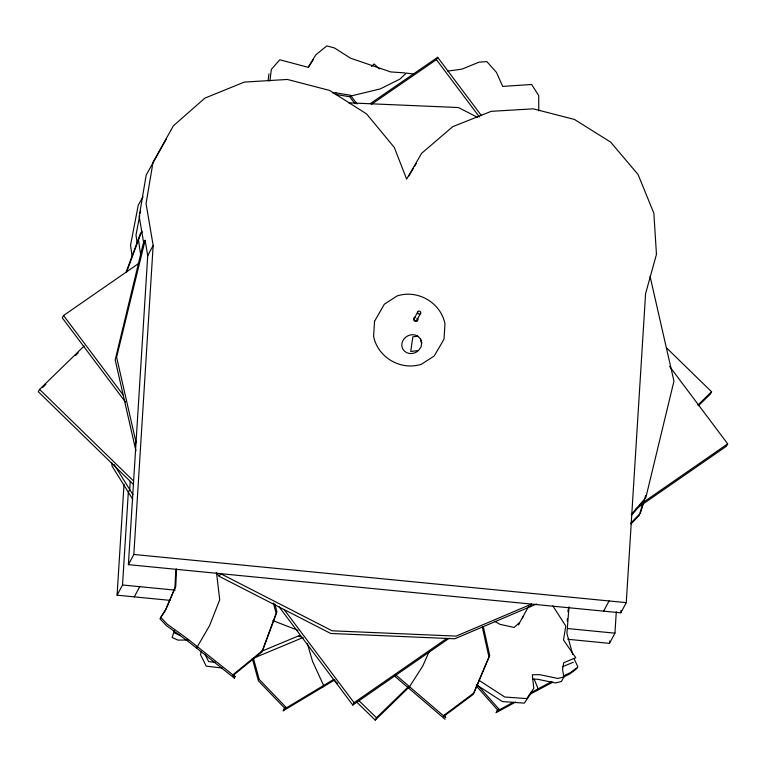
<?xml version="1.0" encoding="UTF-8"?>
<svg xmlns="http://www.w3.org/2000/svg" width="766" height="766" viewBox="0 0 766 766"><rect width="100%" height="100%" fill="white"/><g stroke="black" fill="none" stroke-linecap="round" stroke-linejoin="round"><path stroke-width="1.15" d="M175.816 569.272L174.954 587.867L165.236 610.607L159.96 618.784L166.414 625.621L186.99 640.491L234.588 678.322L232.692 675.803M176.553 568.966L175.749 586.392L166.021 609.133L160.745 617.31L167.208 624.146L187.775 639.016L235.382 676.847L233.486 674.319L262.642 650.506L276.928 611.89L274.774 603.819M170.004 600.362L117.083 595.182L124.025 484.227M117.083 595.182L122.522 584.994L128.324 492.232L129.741 489.57L130.258 481.354M128.391 564.647L133.83 554.46L153.162 245.455L146.057 203.593L153.037 162.258L173.365 125.816L204.895 98.115L244.297 82.096L287.403 79.453L329.658 90.445L366.588 113.933L394.289 147.426L406.641 179.139L421.635 153.305L452.716 126.677L491.255 111.329L533.289 108.839L574.5 119.467L610.665 142.131L638.049 174.485L653.858 213.216L656.462 254.341L645.585 293.637L626.262 602.641L620.824 612.829L128.391 564.647L147.723 255.643L145.119 240.313L116.604 357.234L136.042 442.461L134.615 445.113M415.364 317.086A2.097 2.001 28.1 0 0 414.32 320.533L415.124 321.002A2.097 2.001 28.1 0 0 417.623 318.397M567.826 639.284L609.506 643.363L609.659 640.979M609.506 643.363L614.945 633.176L616.285 611.823M620.824 612.829L620.967 610.445M567.223 621.073L567.405 618.756M567.951 611.804L568.133 609.487M569.014 606.854L566.917 633.501L572.767 654.528M268.062 80.851L268.952 73.89M269.881 80.966L271.365 69.361L279.762 59.786L308.085 67.293L315.946 54.721L326.833 45.893L334.455 47.961L350.483 58.168L390.679 71.927L404.984 72.904M139.728 215.572L135.994 235.057L137.076 242.602L138.493 239.95L140.638 254.915M140.168 213.283L140.609 210.985M201.266 651.301L200.481 654.585L206.198 666.104L222.322 668.086M644.713 499.049L645.547 495.592M642.645 504.143L639.198 515.422L631.012 523.934M643.517 502.984L640.424 513.143L630.59 523.36M174.38 630.389L172.187 637.503L177.951 640.117L188.34 640.003M126.275 271.758L140.379 233.678L142.131 232.06M126.486 272.361L141.806 231.016M429.429 651.014L422.688 666.181L409.379 686.91M138.407 263.657L63.54 315.515L62.285 317.871L125.404 401.997M84.164 346.002L39.554 389.396L38.3 391.742L133.667 484.677M135.936 450.906L115.187 359.896L143.28 243.454L145.119 240.313M147.723 255.643L153.162 245.455M357.119 104.013L350.493 95.271L335.987 92.877L335.202 94.352L349.708 96.746L355.012 103.736M134.27 596.867L139.709 586.679M371.462 104.32L436.409 59.643L437.664 57.297L481.45 115.656M536.583 604.01L454.736 638.777L330.711 633.463L219.2 576.329L220.618 573.677L332.128 630.801L456.153 636.115L531.547 604.096L530.129 606.749M196.536 648.084L197.322 646.609M414.186 318.599L417.652 312.088M417.231 319.585L420.706 313.074M322.84 686.939L323.616 685.484L312.547 661.317L307.31 643.469M278.901 606.586L352.781 705.055L354.036 702.7L446.817 638.432M356.458 701.809L375.235 720.107L376.489 717.761L408.201 686.91M408.747 687.897L409.523 686.441M443.275 716.698L444.06 715.233L473.905 692.981L489.713 655.524L483.269 626.454M515.614 702.058L495.966 712.734L498.944 709.134L477.802 685.244M537.32 690.262L538.105 688.787L534.141 679.049M666.353 347.687L711.595 391.78L710.341 394.136L698.448 405.702M552.899 605.935L565.796 626.081L563.489 639.993L575.764 657.726L563.719 662.686L562.579 669.522L563.862 676.981L561.449 681.501L555.427 682.956L537.205 679.174L533.031 679.241M603.637 611.144L609.075 600.956M669.57 366.378L727.7 443.859L726.446 446.205L635.981 508.873M166.509 138.656L146.172 175.098L139.192 216.433L143.702 242.966M528.588 606.567L519.76 622.394L514.11 627.459L499.911 624.309L494.721 621.331M518.505 624.97L519.607 622.988M522.364 618.038L523.475 616.065M143.05 196.843L138.244 205.125L130.555 245.244L132.058 255.767M408.996 175.893L413.2 168.664M414.396 166.595L416.197 163.493M197.13 647.059L209.654 625.487L219.727 599.759L216.481 572.556M308.688 66.977L313.533 59.241M531.374 692.866L524.289 703.14L502.343 701.541L476.395 684.727M418.495 350.522L421.051 346.874L421.769 342.689L420.505 338.792L417.527 335.948A10.226 9.173 -28.7 0 0 404.055 338.85A10.226 9.173 -28.7 0 0 404.898 351.527A10.226 9.173 -28.7 0 0 418.495 350.522L410.71 351.47L412.864 336.801L417.786 336.197M631.241 514.656L645.853 497.546L673.956 381.114L650.075 276.421M631.931 514.848L644.436 500.208M371.548 66.441L374.124 63.942L379.266 68.911M42.542 387.615L45.931 384.312M75.623 355.434L78.17 352.954M697.883 405.128L711.595 391.78M375.235 720.107L408.651 687.6M498.944 709.134L496.761 711.26L513.297 702.269M233.601 675.057L261.848 651.981L276.143 613.365L273.366 602.986M577.104 668.431L569.866 673.927L563.537 676.981M444.213 715.999L473.129 694.436L488.938 656.979L482.235 626.751M639.763 504.775L727.7 443.859M352.781 705.055L449.144 638.298M370.304 103.63L437.664 57.297M333.593 679.48L283.86 709.402L285.929 707.21L259.205 679.413L253.565 658.808M530.876 692.713L551.654 681.616M530.082 694.188L552.975 682.075M334.847 679.844L283.085 710.858L285.144 708.665L258.42 680.869L252.474 659.124M563.269 676.014L570.66 672.452L577.89 666.956L574.155 658.865M261.177 651.473L299.535 635.483M252.186 658.741L302.599 637.724M562.397 666.755L573.351 662.255M349.995 96.229L380.214 88.913L399.775 79.176L406.286 73.086L413.956 74.063M563.862 676.981L557.849 678.437L539.618 674.654L532.322 674.769L533.787 688.347L526.702 698.611L504.756 697.012L478.807 680.208M447.746 71.114L461.946 69.132L479.056 62.17L486.841 61.606L496.502 72.444L502.707 86.395L531.614 84.48L538.718 95.578L538.757 110.859M332.434 92.83L335.987 92.877M348.712 102.836L458.422 107.537L477.342 117.227M133.83 554.46L626.262 602.641M122.522 584.994L175.165 590.146M567.654 628.551L614.945 633.176M215.524 662.427L208.611 661.585L204.972 654.25M272.868 620.584L298.031 630.37M298.903 636.163L303.279 637.867M174.6 632.984L180.364 635.588M395.725 674.884L445.822 717.799L444.06 715.233M394.011 675.602L445.046 719.264M39.554 389.396L133.619 481.067M358.526 700.258L376.489 717.761M334.263 680.179L337.672 683.502M476.232 685.838L498.159 710.609M216.242 572.575L219.2 576.329M436.409 59.643L479.487 117.054M63.54 315.515L123.202 395.036M284.205 609.64L354.036 702.7M114.144 464.541L132.901 494.635M132.748 499.317L112.133 466.255L111.74 462.712M420.39 338.677L421.587 343.733M417.384 318.694A1.81 1.724 28.1 0 1 417.144 321.04A1.81 1.724 28.1 0 1 414.712 320.887A1.81 1.724 28.1 0 1 414.588 318.522M417.01 318.254A1.609 1.532 28.1 0 1 416.714 320.322A1.609 1.532 28.1 0 1 414.559 320.111A1.609 1.532 28.1 0 1 414.53 318.005M374.545 321.28L373.607 336.389C377.868 357.607 400.886 370.926 421.434 364.243L434.188 356.008L441.791 343.063L444.031 338.878L444.969 323.769C440.709 302.56 417.69 289.242 397.142 295.925L384.388 304.15L374.545 321.28M417.671 313.007A1.609 1.532 28.1 0 0 420.362 313.667A1.609 1.532 28.1 0 0 419.509 311.082A1.609 1.532 28.1 0 0 417.671 313.007"/></g></svg>
